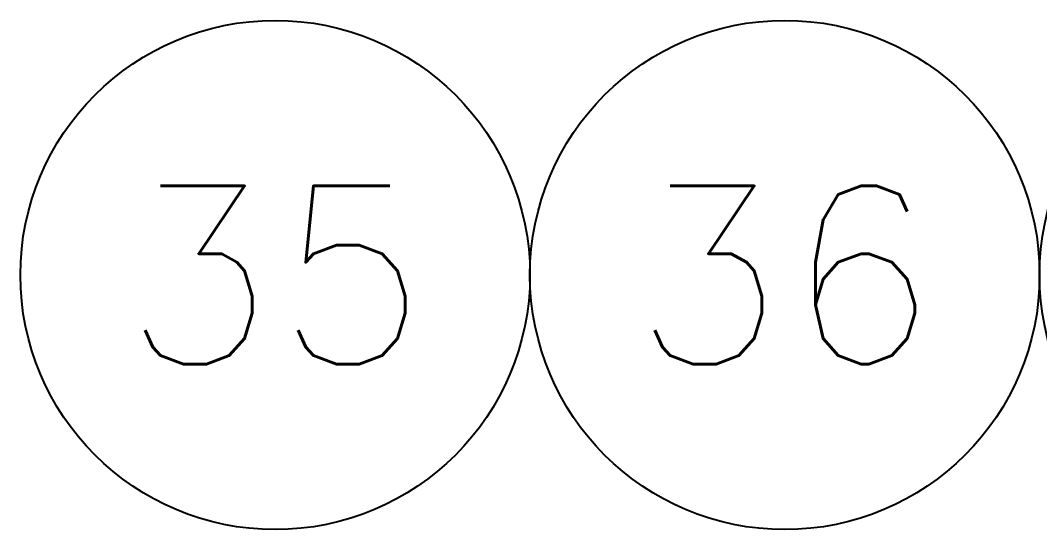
# Model space of a CAD drawing. Header units: metres. Extents: x 0 to 21025, y 0 to 14850.
# Drawn here: x 7159.1 to 7659.1, y 4266.9 to 4516.9 of the extents above; entities that cross this region are included whole.
import ezdxf
from ezdxf.enums import TextEntityAlignment as Align

# ---------------------------------------------------------------- set-up
doc = ezdxf.new("R2010")
doc.units = ezdxf.units.M
doc.header["$LTSCALE"] = 25
doc.layers.add('GSB', color=7, linetype='Continuous')
doc.styles.add('R140', font='simplex.shx', dxfattribs={"height": 3.5})

# ---------------------------------------------------------------- blocks, each defined once
blk = doc.blocks.new('INDICACAO_EIXO')
at = {"layer": 'GSB', "color": 3}
blk.add_circle((0, 0), 5, dxfattribs=at)

msp = doc.modelspace()

# ---------------------------------------------------------------- block references
at = {"layer": 'GSB'}
ref = msp.add_blockref('INDICACAO_EIXO', (7284.085, 4391.888), dxfattribs=dict(at, xscale=24.99999999999972, yscale=24.99999999999972, zscale=24.99999999999972))
ref.add_attrib('EIXO', '35', dxfattribs={"color": 4, "height": 87.5, "style": 'R140'}).set_placement((7284.085, 4391.888), align=Align.MIDDLE_CENTER)
ref = msp.add_blockref('INDICACAO_EIXO', (7534.085, 4391.888), dxfattribs=dict(at, xscale=24.99999999999972, yscale=24.99999999999972, zscale=24.99999999999972))
ref.add_attrib('EIXO', '36', dxfattribs={"color": 4, "height": 87.5, "style": 'R140'}).set_placement((7534.085, 4391.888), align=Align.MIDDLE_CENTER)
ref = msp.add_blockref('INDICACAO_EIXO', (7784.085, 4391.888), dxfattribs=dict(at, xscale=24.99999999999972, yscale=24.99999999999972, zscale=24.99999999999972))
ref.add_attrib('EIXO', '37', dxfattribs={"color": 4, "height": 87.5, "style": 'R140'}).set_placement((7784.085, 4391.888), align=Align.MIDDLE_CENTER)

doc.saveas('drawing.dxf')
